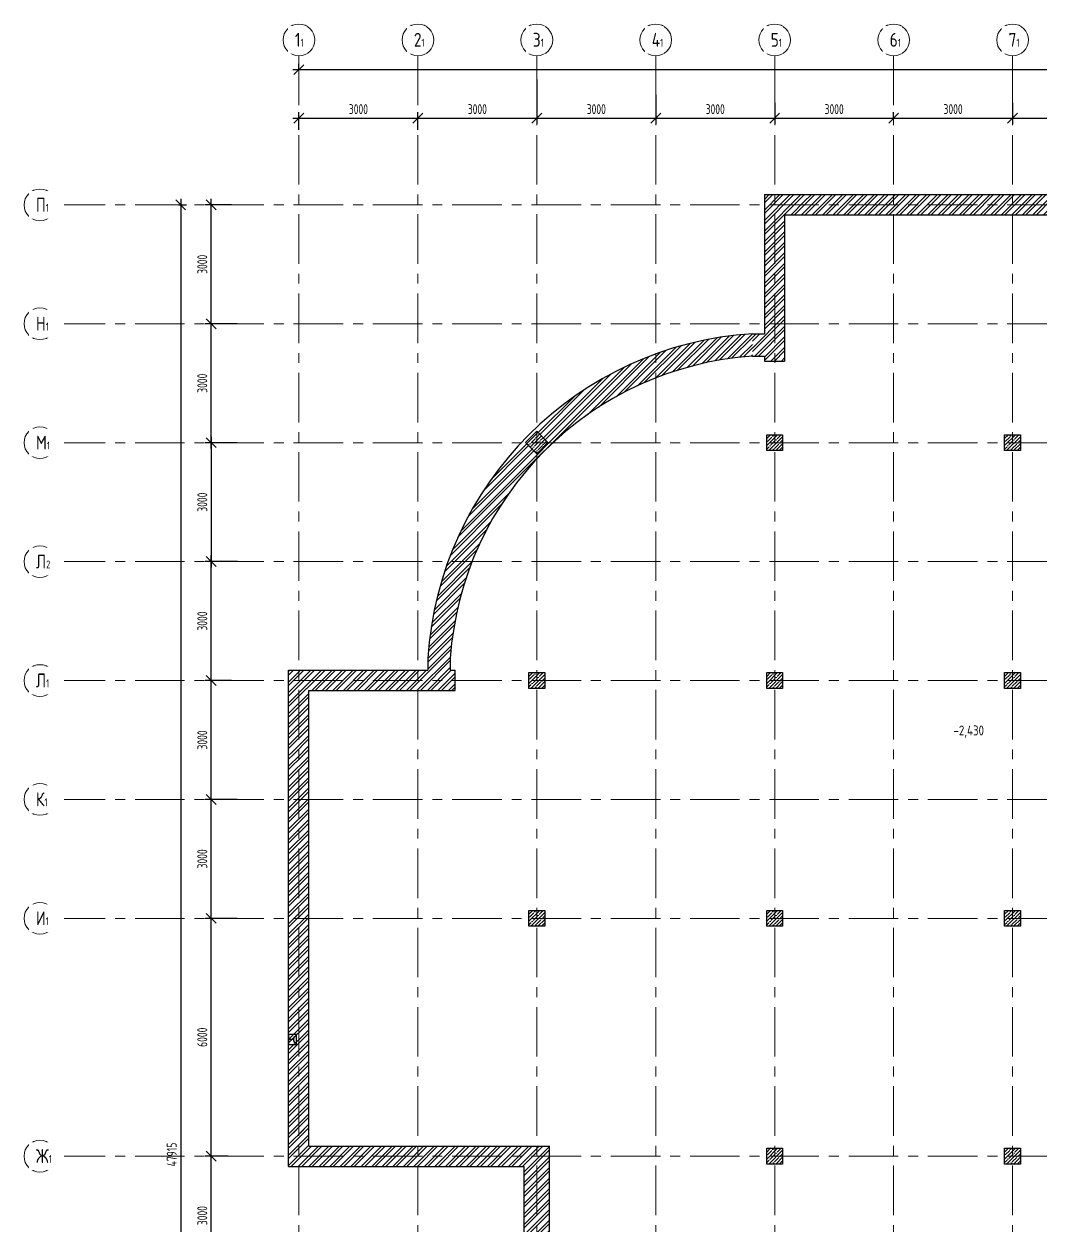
# Model space of a CAD drawing. Header units: millimetres. Extents: x -8689834 to 9419935, y 0 to 135940.
# Drawn here: x -360106 to -334456, y 104840 to 135163 of the extents above; entities that cross this region are included whole.
import ezdxf
from ezdxf import colors
from ezdxf.entities.mleader import LeaderData, LeaderLine
from ezdxf.math import Vec2, Vec3

# ---------------------------------------------------------------- set-up
doc = ezdxf.new("R2010")
doc.units = ezdxf.units.MM
doc.header["$MEASUREMENT"] = 0
doc.linetypes.add('CENTER', pattern=[2, 1.25, -0.25, 0.25, -0.25])
doc.layers.get('0').update_dxf_attribs({"color": 250, "lineweight": 9})
for name, color, linetype, lineweight in [('АР_Колонны', 250, 'Continuous', 30), ('АР_Колонны Штрих', 250, 'Continuous', 5), ('АР_МосжилНии_Стены', 127, 'Continuous', 30), ('АР_Оси', 7, 'Continuous', 9), ('АР_Оси размеры', 7, 'Continuous', 9), ('АР_Отметки', 250, 'Continuous', 15), ('АР_Штриховка кирпич', 250, 'Continuous', 9), ('Подвал', 250, 'Continuous', 30)]:
    doc.layers.add(name, color=color, linetype=linetype, lineweight=lineweight)
doc.layers.get('0').freeze()
doc.styles.add('ISOCPEUR', font='isocpeur.ttf', dxfattribs={"width": 0.7})
doc.styles.add('ГОСТ 2.304', font='isocpeur.ttf', dxfattribs={"width": 0.7})
doc.dimstyles.new('СПДС', dxfattribs={"dimscale": 100, "dimtxt": 2.5, "dimasz": 2.5, "dimexe": 1.5, "dimexo": 0, "dimgap": 1, "dimtad": 1, "dimdec": 0, "dimrnd": 1, "dimtxsty": 'ГОСТ 2.304', "dimblk": 'OBLIQUE', "dimcen": 2.5, "dimdle": 1.5, "dimadec": 0, "dimazin": 2, "dimtfac": 0.75, "dimtdec": 0, "dimtmove": 1, "dimatfit": 3, "dimfxl": 1, "dimtolj": 1, "dimarcsym": 1})
pattern_1 = [(45, (-15289.27, 0), (-132.58252, 132.58252), []), (45, (-15200.88, 0), (-132.58252, 132.58252), [])]

# ---------------------------------------------------------------- blocks, each defined once
blk = doc.blocks.new('_Oblique')
at = {"color": 0, "linetype": 'ByBlock', "lineweight": -2}
blk.add_line((-0.5, -0.5), (0.5, 0.5), dxfattribs=at)
blk = doc.blocks.new('*D342')
at = {"layer": 'АР_Оси размеры', "color": 0, "lineweight": -2, "ltscale": 100, "transparency": 16777216}
for p, q in [((-355385, 103451), (-355385, 106751)), ((-354961, 106601), (-355535, 106601)), ((-354822, 103601), (-355535, 103601))]:
    blk.add_line(p, q, dxfattribs=at)
at = {"layer": 'АР_Оси размеры', "color": 0, "lineweight": -2, "ltscale": 100, "transparency": 16777216, "xscale": 250, "yscale": 250, "zscale": 250}
for p, rotation in [((-355385, 106601), 90), ((-355385, 103601), 270)]:
    blk.add_blockref('_Oblique', p, dxfattribs=dict(at, rotation=rotation))
at = {"layer": 'АР_Оси размеры', "color": 0, "ltscale": 100, "transparency": 16777216, "insert": (-355610, 105101), "char_height": 250, "attachment_point": 5, "rotation": 90, "style": 'ГОСТ 2.304'}
blk.add_mtext('\\A1;3000', dxfattribs=at)
blk = doc.blocks.new('*D343')
at = {"layer": 'АР_Оси размеры', "color": 0, "lineweight": -2, "ltscale": 100, "transparency": 16777216}
for p, q in [((-354730, 112601), (-355535, 112601)), ((-355385, 106451), (-355385, 112751)), ((-354961, 106601), (-355535, 106601))]:
    blk.add_line(p, q, dxfattribs=at)
at = {"layer": 'АР_Оси размеры', "color": 0, "lineweight": -2, "ltscale": 100, "transparency": 16777216, "xscale": 250, "yscale": 250, "zscale": 250}
for p, rotation in [((-355385, 112601), 90), ((-355385, 106601), 270)]:
    blk.add_blockref('_Oblique', p, dxfattribs=dict(at, rotation=rotation))
at = {"layer": 'АР_Оси размеры', "color": 0, "ltscale": 100, "transparency": 16777216, "insert": (-355610, 109601), "char_height": 250, "attachment_point": 5, "rotation": 90, "style": 'ГОСТ 2.304'}
blk.add_mtext('\\A1;6000', dxfattribs=at)
blk = doc.blocks.new('*D344')
at = {"layer": 'АР_Оси размеры', "color": 0, "lineweight": -2, "ltscale": 100, "transparency": 16777216}
for p, q in [((-354873, 115601), (-355535, 115601)), ((-355385, 112451), (-355385, 115751)), ((-354730, 112601), (-355535, 112601))]:
    blk.add_line(p, q, dxfattribs=at)
at = {"layer": 'АР_Оси размеры', "color": 0, "lineweight": -2, "ltscale": 100, "transparency": 16777216, "xscale": 250, "yscale": 250, "zscale": 250}
for p, rotation in [((-355385, 115601), 90), ((-355385, 112601), 270)]:
    blk.add_blockref('_Oblique', p, dxfattribs=dict(at, rotation=rotation))
at = {"layer": 'АР_Оси размеры', "color": 0, "ltscale": 100, "transparency": 16777216, "insert": (-355610, 114101), "char_height": 250, "attachment_point": 5, "rotation": 90, "style": 'ГОСТ 2.304'}
blk.add_mtext('\\A1;3000', dxfattribs=at)
blk = doc.blocks.new('*D345')
at = {"layer": 'АР_Оси размеры', "color": 0, "lineweight": -2, "ltscale": 100, "transparency": 16777216}
for p, q in [((-354873, 118601), (-355535, 118601)), ((-355385, 115451), (-355385, 118751)), ((-354730, 115601), (-355535, 115601))]:
    blk.add_line(p, q, dxfattribs=at)
at = {"layer": 'АР_Оси размеры', "color": 0, "lineweight": -2, "ltscale": 100, "transparency": 16777216, "xscale": 250, "yscale": 250, "zscale": 250}
for p, rotation in [((-355385, 118601), 90), ((-355385, 115601), 270)]:
    blk.add_blockref('_Oblique', p, dxfattribs=dict(at, rotation=rotation))
at = {"layer": 'АР_Оси размеры', "color": 0, "ltscale": 100, "transparency": 16777216, "insert": (-355610, 117101), "char_height": 250, "attachment_point": 5, "rotation": 90, "style": 'ГОСТ 2.304'}
blk.add_mtext('\\A1;3000', dxfattribs=at)
blk = doc.blocks.new('*D346')
at = {"layer": 'АР_Оси размеры', "color": 0, "lineweight": -2, "ltscale": 100, "transparency": 16777216}
for p, q in [((-354725, 121601), (-355535, 121601)), ((-355385, 118451), (-355385, 121751)), ((-354873, 118601), (-355535, 118601))]:
    blk.add_line(p, q, dxfattribs=at)
at = {"layer": 'АР_Оси размеры', "color": 0, "lineweight": -2, "ltscale": 100, "transparency": 16777216, "xscale": 250, "yscale": 250, "zscale": 250}
for p, rotation in [((-355385, 121601), 90), ((-355385, 118601), 270)]:
    blk.add_blockref('_Oblique', p, dxfattribs=dict(at, rotation=rotation))
at = {"layer": 'АР_Оси размеры', "color": 0, "ltscale": 100, "transparency": 16777216, "insert": (-355610, 120101), "char_height": 250, "attachment_point": 5, "rotation": 90, "style": 'ГОСТ 2.304'}
blk.add_mtext('\\A1;3000', dxfattribs=at)
blk = doc.blocks.new('*D347')
at = {"layer": 'АР_Оси размеры', "color": 0, "lineweight": -2, "ltscale": 100, "transparency": 16777216}
for p, q in [((-355385, 124451), (-355385, 127751)), ((-354873, 127601), (-355535, 127601)), ((-354730, 124601), (-355535, 124601))]:
    blk.add_line(p, q, dxfattribs=at)
at = {"layer": 'АР_Оси размеры', "color": 0, "lineweight": -2, "ltscale": 100, "transparency": 16777216, "xscale": 250, "yscale": 250, "zscale": 250}
for p, rotation in [((-355385, 127601), 90), ((-355385, 124601), 270)]:
    blk.add_blockref('_Oblique', p, dxfattribs=dict(at, rotation=rotation))
at = {"layer": 'АР_Оси размеры', "color": 0, "ltscale": 100, "transparency": 16777216, "insert": (-355610, 126101), "char_height": 250, "attachment_point": 5, "rotation": 90, "style": 'ГОСТ 2.304'}
blk.add_mtext('\\A1;3000', dxfattribs=at)
blk = doc.blocks.new('*D348')
at = {"layer": 'АР_Оси размеры', "color": 0, "lineweight": -2, "ltscale": 100, "transparency": 16777216}
for p, q in [((-355385, 127451), (-355385, 130751)), ((-354873, 130601), (-355535, 130601)), ((-354730, 127601), (-355535, 127601))]:
    blk.add_line(p, q, dxfattribs=at)
at = {"layer": 'АР_Оси размеры', "color": 0, "lineweight": -2, "ltscale": 100, "transparency": 16777216, "xscale": 250, "yscale": 250, "zscale": 250}
for p, rotation in [((-355385, 130601), 90), ((-355385, 127601), 270)]:
    blk.add_blockref('_Oblique', p, dxfattribs=dict(at, rotation=rotation))
at = {"layer": 'АР_Оси размеры', "color": 0, "ltscale": 100, "transparency": 16777216, "insert": (-355610, 129101), "char_height": 250, "attachment_point": 5, "rotation": 90, "style": 'ГОСТ 2.304'}
blk.add_mtext('\\A1;3000', dxfattribs=at)
blk = doc.blocks.new('*D351')
at = {"layer": 'АР_Оси размеры', "color": 0, "lineweight": -2, "ltscale": 100, "transparency": 16777216}
for p, q in [((-356155, 130751), (-356155, 82536)), ((-356211, 130601), (-356005, 130601)), ((-356211, 82686), (-356005, 82686))]:
    blk.add_line(p, q, dxfattribs=at)
at = {"layer": 'АР_Оси размеры', "color": 0, "lineweight": -2, "ltscale": 100, "transparency": 16777216, "xscale": 250, "yscale": 250, "zscale": 250}
for p, rotation in [((-356155, 130601), 90), ((-356155, 82686), 270)]:
    blk.add_blockref('_Oblique', p, dxfattribs=dict(at, rotation=rotation))
at = {"layer": 'АР_Оси размеры', "color": 0, "ltscale": 100, "transparency": 16777216, "insert": (-356380, 106643), "char_height": 250, "attachment_point": 5, "rotation": 90, "style": 'ГОСТ 2.304'}
blk.add_mtext('\\A1;47915', dxfattribs=at)
blk = doc.blocks.new('*D352')
at = {"layer": 'АР_Оси размеры', "color": 0, "lineweight": -2, "ltscale": 100, "transparency": 16777216}
for p, q in [((-355385, 124751), (-355385, 121451)), ((-354730, 124601), (-355535, 124601)), ((-354725, 121601), (-355535, 121601))]:
    blk.add_line(p, q, dxfattribs=at)
at = {"layer": 'АР_Оси размеры', "color": 0, "lineweight": -2, "ltscale": 100, "transparency": 16777216, "xscale": 250, "yscale": 250, "zscale": 250}
for p, rotation in [((-355385, 124601), 90), ((-355385, 121601), 270)]:
    blk.add_blockref('_Oblique', p, dxfattribs=dict(at, rotation=rotation))
at = {"layer": 'АР_Оси размеры', "color": 0, "ltscale": 100, "transparency": 16777216, "insert": (-355610, 123101), "char_height": 250, "attachment_point": 5, "rotation": 90, "style": 'ГОСТ 2.304'}
blk.add_mtext('\\A1;3000', dxfattribs=at)
blk = doc.blocks.new('*D366')
at = {"layer": 'АР_Оси размеры', "color": 0, "lineweight": -2, "ltscale": 100, "transparency": 16777216}
for p, q in [((-353172, 132497), (-353172, 132941)), ((-350172, 132497), (-350172, 132941)), ((-353322, 132791), (-350022, 132791))]:
    blk.add_line(p, q, dxfattribs=at)
at = {"layer": 'АР_Оси размеры', "color": 0, "lineweight": -2, "ltscale": 100, "transparency": 16777216, "xscale": 250, "yscale": 250, "zscale": 250, "rotation": 180}
blk.add_blockref('_Oblique', (-353172, 132791), dxfattribs=at)
at = {"layer": 'АР_Оси размеры', "color": 0, "lineweight": -2, "ltscale": 100, "transparency": 16777216, "xscale": 250, "yscale": 250, "zscale": 250}
blk.add_blockref('_Oblique', (-350172, 132791), dxfattribs=at)
at = {"layer": 'АР_Оси размеры', "color": 0, "ltscale": 100, "transparency": 16777216, "insert": (-351672, 133016), "char_height": 250, "attachment_point": 5, "style": 'ГОСТ 2.304'}
blk.add_mtext('\\A1;3000', dxfattribs=at)
blk = doc.blocks.new('*D367')
at = {"layer": 'АР_Оси размеры', "color": 0, "lineweight": -2, "ltscale": 100, "transparency": 16777216}
for p, q in [((-347172, 133761), (-347172, 132641)), ((-350172, 132497), (-350172, 132941)), ((-350322, 132791), (-347022, 132791))]:
    blk.add_line(p, q, dxfattribs=at)
at = {"layer": 'АР_Оси размеры', "color": 0, "lineweight": -2, "ltscale": 100, "transparency": 16777216, "xscale": 250, "yscale": 250, "zscale": 250, "rotation": 180}
blk.add_blockref('_Oblique', (-350172, 132791), dxfattribs=at)
at = {"layer": 'АР_Оси размеры', "color": 0, "lineweight": -2, "ltscale": 100, "transparency": 16777216, "xscale": 250, "yscale": 250, "zscale": 250}
blk.add_blockref('_Oblique', (-347172, 132791), dxfattribs=at)
at = {"layer": 'АР_Оси размеры', "color": 0, "ltscale": 100, "transparency": 16777216, "insert": (-348672, 133016), "char_height": 250, "attachment_point": 5, "style": 'ГОСТ 2.304'}
blk.add_mtext('\\A1;3000', dxfattribs=at)
blk = doc.blocks.new('*D368')
at = {"layer": 'АР_Оси размеры', "color": 0, "lineweight": -2, "ltscale": 100, "transparency": 16777216}
for p, q in [((-347172, 133761), (-347172, 132641)), ((-344172, 133379), (-344172, 132641)), ((-347322, 132791), (-344022, 132791))]:
    blk.add_line(p, q, dxfattribs=at)
at = {"layer": 'АР_Оси размеры', "color": 0, "lineweight": -2, "ltscale": 100, "transparency": 16777216, "xscale": 250, "yscale": 250, "zscale": 250, "rotation": 180}
blk.add_blockref('_Oblique', (-347172, 132791), dxfattribs=at)
at = {"layer": 'АР_Оси размеры', "color": 0, "lineweight": -2, "ltscale": 100, "transparency": 16777216, "xscale": 250, "yscale": 250, "zscale": 250}
blk.add_blockref('_Oblique', (-344172, 132791), dxfattribs=at)
at = {"layer": 'АР_Оси размеры', "color": 0, "ltscale": 100, "transparency": 16777216, "insert": (-345672, 133016), "char_height": 250, "attachment_point": 5, "style": 'ГОСТ 2.304'}
blk.add_mtext('\\A1;3000', dxfattribs=at)
blk = doc.blocks.new('*D369')
at = {"layer": 'АР_Оси размеры', "color": 0, "lineweight": -2, "ltscale": 100, "transparency": 16777216}
for p, q in [((-344172, 133379), (-344172, 132641)), ((-341172, 133173), (-341172, 132641)), ((-344322, 132791), (-341022, 132791))]:
    blk.add_line(p, q, dxfattribs=at)
at = {"layer": 'АР_Оси размеры', "color": 0, "lineweight": -2, "ltscale": 100, "transparency": 16777216, "xscale": 250, "yscale": 250, "zscale": 250, "rotation": 180}
blk.add_blockref('_Oblique', (-344172, 132791), dxfattribs=at)
at = {"layer": 'АР_Оси размеры', "color": 0, "lineweight": -2, "ltscale": 100, "transparency": 16777216, "xscale": 250, "yscale": 250, "zscale": 250}
blk.add_blockref('_Oblique', (-341172, 132791), dxfattribs=at)
at = {"layer": 'АР_Оси размеры', "color": 0, "ltscale": 100, "transparency": 16777216, "insert": (-342672, 133016), "char_height": 250, "attachment_point": 5, "style": 'ГОСТ 2.304'}
blk.add_mtext('\\A1;3000', dxfattribs=at)
blk = doc.blocks.new('*D370')
at = {"layer": 'АР_Оси размеры', "color": 0, "lineweight": -2, "ltscale": 100, "transparency": 16777216}
for p, q in [((-341172, 133173), (-341172, 132641)), ((-338172, 132791), (-338172, 132941)), ((-341322, 132791), (-338022, 132791))]:
    blk.add_line(p, q, dxfattribs=at)
at = {"layer": 'АР_Оси размеры', "color": 0, "lineweight": -2, "ltscale": 100, "transparency": 16777216, "xscale": 250, "yscale": 250, "zscale": 250, "rotation": 180}
blk.add_blockref('_Oblique', (-341172, 132791), dxfattribs=at)
at = {"layer": 'АР_Оси размеры', "color": 0, "lineweight": -2, "ltscale": 100, "transparency": 16777216, "xscale": 250, "yscale": 250, "zscale": 250}
blk.add_blockref('_Oblique', (-338172, 132791), dxfattribs=at)
at = {"layer": 'АР_Оси размеры', "color": 0, "ltscale": 100, "transparency": 16777216, "insert": (-339672, 133016), "char_height": 250, "attachment_point": 5, "style": 'ГОСТ 2.304'}
blk.add_mtext('\\A1;3000', dxfattribs=at)
blk = doc.blocks.new('*D371')
at = {"layer": 'АР_Оси размеры', "color": 0, "lineweight": -2, "ltscale": 100, "transparency": 16777216}
for p, q in [((-335172, 133173), (-335172, 132641)), ((-338172, 132791), (-338172, 132941)), ((-338322, 132791), (-335022, 132791))]:
    blk.add_line(p, q, dxfattribs=at)
at = {"layer": 'АР_Оси размеры', "color": 0, "lineweight": -2, "ltscale": 100, "transparency": 16777216, "xscale": 250, "yscale": 250, "zscale": 250, "rotation": 180}
blk.add_blockref('_Oblique', (-338172, 132791), dxfattribs=at)
at = {"layer": 'АР_Оси размеры', "color": 0, "lineweight": -2, "ltscale": 100, "transparency": 16777216, "xscale": 250, "yscale": 250, "zscale": 250}
blk.add_blockref('_Oblique', (-335172, 132791), dxfattribs=at)
at = {"layer": 'АР_Оси размеры', "color": 0, "ltscale": 100, "transparency": 16777216, "insert": (-336672, 133016), "char_height": 250, "attachment_point": 5, "style": 'ГОСТ 2.304'}
blk.add_mtext('\\A1;3000', dxfattribs=at)
blk = doc.blocks.new('*D372')
at = {"layer": 'АР_Оси размеры', "color": 0, "lineweight": -2, "ltscale": 100, "transparency": 16777216}
for p, q in [((-335172, 133173), (-335172, 132641)), ((-332172, 133167), (-332172, 132641)), ((-335322, 132791), (-332022, 132791))]:
    blk.add_line(p, q, dxfattribs=at)
at = {"layer": 'АР_Оси размеры', "color": 0, "lineweight": -2, "ltscale": 100, "transparency": 16777216, "xscale": 250, "yscale": 250, "zscale": 250, "rotation": 180}
blk.add_blockref('_Oblique', (-335172, 132791), dxfattribs=at)
at = {"layer": 'АР_Оси размеры', "color": 0, "lineweight": -2, "ltscale": 100, "transparency": 16777216, "xscale": 250, "yscale": 250, "zscale": 250}
blk.add_blockref('_Oblique', (-332172, 132791), dxfattribs=at)
at = {"layer": 'АР_Оси размеры', "color": 0, "ltscale": 100, "transparency": 16777216, "insert": (-333672, 133016), "char_height": 250, "attachment_point": 5, "style": 'ГОСТ 2.304'}
blk.add_mtext('\\A1;3000', dxfattribs=at)
blk = doc.blocks.new('*D385')
at = {"layer": 'АР_Оси размеры', "color": 0, "lineweight": -2, "ltscale": 100, "transparency": 16777216}
for p, q in [((-353172, 134013), (-353172, 134163)), ((-289662, 134013), (-289662, 134163)), ((-353322, 134013), (-289512, 134013))]:
    blk.add_line(p, q, dxfattribs=at)
at = {"layer": 'АР_Оси размеры', "color": 0, "lineweight": -2, "ltscale": 100, "transparency": 16777216, "xscale": 250, "yscale": 250, "zscale": 250, "rotation": 180}
blk.add_blockref('_Oblique', (-353172, 134013), dxfattribs=at)
at = {"layer": 'АР_Оси размеры', "color": 0, "lineweight": -2, "ltscale": 100, "transparency": 16777216, "xscale": 250, "yscale": 250, "zscale": 250}
blk.add_blockref('_Oblique', (-289662, 134013), dxfattribs=at)
at = {"layer": 'АР_Оси размеры', "color": 0, "ltscale": 100, "transparency": 16777216, "insert": (-321417, 134238), "char_height": 250, "attachment_point": 5, "style": 'ГОСТ 2.304'}
blk.add_mtext('\\A1;63510', dxfattribs=at)
blk = doc.blocks.new('_DotSmall')
at = {"color": 0, "linetype": 'ByBlock', "const_width": 0.5}
blk.add_lwpolyline([(-0.0625, 0, 1), (0.0625, 0, 1)], format="xyb", close=True, dxfattribs=at)

msp = doc.modelspace()

# ---------------------------------------------------------------- hatches: boundary and pattern name
at = {"layer": 'АР_Колонны Штрих', "ltscale": 100}
h = msp.add_hatch(dxfattribs=at)
h.set_pattern_fill('ANSI35', color=256, scale=500)
h.set_pattern_definition([(45, (-1304541.9, 164482.94), (-88.388348, 88.388348), []), (45, (-1304453.51, 164482.94), (-88.388348, 88.388348), [156.25, -31.25, 0, -31.25])])
h.paths.add_polyline_path([(-347174, 124888.2), (-347456.9, 124605.4), (-347174, 124322.6), (-346891.2, 124605.4)])
h = msp.add_hatch(dxfattribs=at)
h.set_pattern_fill('ANSI35', color=256, scale=500)
h.set_pattern_definition([(45, (-1298424.17, 164672.16), (-88.388348, 88.388348), []), (45, (-1298335.78, 164672.16), (-88.388348, 88.388348), [156.25, -31.25, 0, -31.25])])
h.paths.add_polyline_path([(-340972.1, 124800.7), (-341372.1, 124800.7), (-341372.1, 124400.7), (-340972.1, 124400.7)])
h = msp.add_hatch(dxfattribs=at)
h.set_pattern_fill('ANSI35', color=256, scale=500)
h.set_pattern_definition([(45, (-1292424.17, 164672.16), (-88.388348, 88.388348), []), (45, (-1292335.78, 164672.16), (-88.388348, 88.388348), [156.25, -31.25, 0, -31.25])])
h.paths.add_polyline_path([(-334972.1, 124800.7), (-335372.1, 124800.7), (-335372.1, 124400.7), (-334972.1, 124400.7)])
h = msp.add_hatch(dxfattribs=at)
h.set_pattern_fill('ANSI35', color=256, scale=500)
h.set_pattern_definition([(45, (-1304424.17, 158672.16), (-88.388348, 88.388348), []), (45, (-1304335.78, 158672.16), (-88.388348, 88.388348), [156.25, -31.25, 0, -31.25])])
h.paths.add_polyline_path([(-346972.1, 118800.7), (-347372.1, 118800.7), (-347372.1, 118400.7), (-346972.1, 118400.7)])
h = msp.add_hatch(dxfattribs=at)
h.set_pattern_fill('ANSI35', color=256, scale=500)
h.set_pattern_definition([(45, (-1298424.17, 158672.16), (-88.388348, 88.388348), []), (45, (-1298335.78, 158672.16), (-88.388348, 88.388348), [156.25, -31.25, 0, -31.25])])
h.paths.add_polyline_path([(-340972.1, 118800.7), (-341372.1, 118800.7), (-341372.1, 118400.7), (-340972.1, 118400.7)])
h = msp.add_hatch(dxfattribs=at)
h.set_pattern_fill('ANSI35', color=256, scale=500)
h.set_pattern_definition([(45, (-1292424.17, 158672.16), (-88.388348, 88.388348), []), (45, (-1292335.78, 158672.16), (-88.388348, 88.388348), [156.25, -31.25, 0, -31.25])])
h.paths.add_polyline_path([(-334972.1, 118800.7), (-335372.1, 118800.7), (-335372.1, 118400.7), (-334972.1, 118400.7)])
h = msp.add_hatch(dxfattribs=at)
h.set_pattern_fill('ANSI35', color=256, scale=500)
h.set_pattern_definition([(45, (-1304424.17, 152672.16), (-88.388348, 88.388348), []), (45, (-1304335.78, 152672.16), (-88.388348, 88.388348), [156.25, -31.25, 0, -31.25])])
h.paths.add_polyline_path([(-346972.1, 112800.7), (-347372.1, 112800.7), (-347372.1, 112400.7), (-346972.1, 112400.7)])
h = msp.add_hatch(dxfattribs=at)
h.set_pattern_fill('ANSI35', color=256, scale=500)
h.set_pattern_definition([(45, (-1298424.17, 152672.16), (-88.388348, 88.388348), []), (45, (-1298335.78, 152672.16), (-88.388348, 88.388348), [156.25, -31.25, 0, -31.25])])
h.paths.add_polyline_path([(-340972.1, 112800.7), (-341372.1, 112800.7), (-341372.1, 112400.7), (-340972.1, 112400.7)])
h = msp.add_hatch(dxfattribs=at)
h.set_pattern_fill('ANSI35', color=256, scale=500)
h.set_pattern_definition([(45, (-1292424.17, 152672.16), (-88.388348, 88.388348), []), (45, (-1292335.78, 152672.16), (-88.388348, 88.388348), [156.25, -31.25, 0, -31.25])])
h.paths.add_polyline_path([(-334972.1, 112800.7), (-335372.1, 112800.7), (-335372.1, 112400.7), (-334972.1, 112400.7)])
h = msp.add_hatch(dxfattribs=at)
h.set_pattern_fill('ANSI35', color=256, scale=500)
h.set_pattern_definition([(45, (-1298424.17, 146672.16), (-88.388348, 88.388348), []), (45, (-1298335.78, 146672.16), (-88.388348, 88.388348), [156.25, -31.25, 0, -31.25])])
h.paths.add_polyline_path([(-340972.1, 106800.7), (-341372.1, 106800.7), (-341372.1, 106400.7), (-340972.1, 106400.7)])
h = msp.add_hatch(dxfattribs=at)
h.set_pattern_fill('ANSI35', color=256, scale=500)
h.set_pattern_definition([(45, (-1292424.17, 146672.16), (-88.388348, 88.388348), []), (45, (-1292335.78, 146672.16), (-88.388348, 88.388348), [156.25, -31.25, 0, -31.25])])
h.paths.add_polyline_path([(-334972.1, 106800.7), (-335372.1, 106800.7), (-335372.1, 106400.7), (-334972.1, 106400.7)])
at = {"layer": 'АР_Штриховка кирпич', "ltscale": 100}
h = msp.add_hatch(dxfattribs=at)
h.set_pattern_fill('ANSI32', color=256, scale=500)
h.set_pattern_definition(pattern_1)
h.paths.add_polyline_path([(-340417.1, 130860.7), (-341432.1, 130860.7), (-341432.1, 127350.9), (-341732.1, 127350.9), (-341732.1, 126784), (-341432.1, 126784), (-341432.1, 126660.7), (-340922.1, 126660.7), (-340922.1, 130350.7), (-340417.1, 130350.7)])
h = msp.add_hatch(dxfattribs=at)
h.set_pattern_fill('ANSI32', color=256, scale=500)
h.set_pattern_definition(pattern_1)
h.paths.add_polyline_path([(-334197.6, 130860.7), (-340434.2, 130860.7), (-340434.2, 130350.7), (-334151.8, 130350.7), (-334151.8, 130741.8), (-334197.6, 130741.8)])
h = msp.add_hatch(dxfattribs=at)
h.set_pattern_fill('ANSI32', color=256, scale=500)
h.paths.add_polyline_path([(-347172.1, 124324.5), (-347174, 124322.6), (-347452.2, 124600.7), (-347174, 124888.2), (-346891.2, 124605.4)], flags=16)
edge = h.paths.add_edge_path()
edge.add_line((-349232.1, 118860.7), (-349355.4, 118860.7))
edge.add_line((-349355.4, 118860.7), (-349355.4, 119160.7))
edge.add_arc((-341163.9, 118592.5), 8211.2, 93.96796, 176.03204, ccw=False)
edge.add_line((-341732.1, 126784), (-341732.1, 127350.9))
edge.add_arc((-341172.1, 118600.8), 8768, 93.66159, 123.74508)
edge.add_arc((-341172.1, 118600.7), 8768.1, 123.74482, 152.84496)
edge.add_arc((-341172.1, 118600.7), 8768.1, 152.84496, 176.33816)
edge.add_line((-349922.3, 119160.7), (-349922.3, 118860.7))
edge.add_line((-349922.3, 118860.7), (-353432.1, 118860.8))
edge.add_line((-353432.1, 118860.8), (-353432.1, 116760))
edge.add_line((-353432.1, 116760), (-353313.2, 116760))
edge.add_line((-353313.2, 116760), (-353313.2, 116644.1))
edge.add_line((-353313.2, 116644.1), (-352922.1, 116644.1))
edge.add_line((-352922.1, 116644.1), (-352922.1, 118350.7))
edge.add_line((-352922.1, 118350.7), (-349232.1, 118350.4))
edge.add_line((-349232.1, 118350.4), (-349232.1, 118860.7))
h = msp.add_hatch(dxfattribs=at)
h.set_pattern_fill('ANSI32', color=256, scale=500)
h.paths.add_polyline_path([(-352922.1, 116711), (-353313.2, 116711), (-353313.2, 116776), (-353432.1, 116776), (-353432.1, 107137.3), (-352922.1, 107137.3)])
h = msp.add_hatch(dxfattribs=at)
h.set_pattern_fill('ANSI32', color=256, scale=500)
h.paths.add_polyline_path([(-352922.1, 107275.7), (-353313.2, 107275.7), (-353313.2, 107340.7), (-353432.1, 107340.7), (-353432.1, 106340.7), (-347492.2, 106340.7), (-346852.2, 106850.7), (-352922.1, 106850.7)])
h = msp.add_hatch(dxfattribs=at)
h.set_pattern_fill('ANSI32', color=256, scale=500)
h.paths.add_polyline_path([(-347492.2, 102840.4), (-346852.1, 102840.4), (-346852.1, 106850.7), (-347492.2, 106340.7)])
h.paths.add_polyline_path([(-347492.1, 89148.6), (-346852.1, 89148.6), (-346852.1, 101675.4), (-347492.2, 101675.4)])
h.paths.add_polyline_path([(-346852.1, 87848.6), (-347492.1, 87848.6), (-347492.1, 83698.5), (-346852.1, 83698.5)])

# ---------------------------------------------------------------- linework, layer by layer
at = {"layer": 'АР_Колонны', "ltscale": 100}
for points in [[(-347456.9, 124605.4), (-347174, 124888.2), (-346891.2, 124605.4), (-347174, 124322.6)], [(-341372.1, 124800.7), (-340972.1, 124800.7), (-340972.1, 124400.7), (-341372.1, 124400.7)], [(-335372.1, 124800.7), (-334972.1, 124800.7), (-334972.1, 124400.7), (-335372.1, 124400.7)], [(-347372.1, 118800.7), (-346972.1, 118800.7), (-346972.1, 118400.7), (-347372.1, 118400.7)], [(-341372.1, 118800.7), (-340972.1, 118800.7), (-340972.1, 118400.7), (-341372.1, 118400.7)], [(-335372.1, 118800.7), (-334972.1, 118800.7), (-334972.1, 118400.7), (-335372.1, 118400.7)], [(-347372.1, 112800.7), (-346972.1, 112800.7), (-346972.1, 112400.7), (-347372.1, 112400.7)], [(-341372.1, 112800.7), (-340972.1, 112800.7), (-340972.1, 112400.7), (-341372.1, 112400.7)], [(-335372.1, 112800.7), (-334972.1, 112800.7), (-334972.1, 112400.7), (-335372.1, 112400.7)], [(-341372.1, 106800.7), (-340972.1, 106800.7), (-340972.1, 106400.7), (-341372.1, 106400.7)], [(-335372.1, 106800.7), (-334972.1, 106800.7), (-334972.1, 106400.7), (-335372.1, 106400.7)]]:
    msp.add_lwpolyline(points, close=True, dxfattribs=at)
at = {"layer": 'АР_МосжилНии_Стены', "ltscale": 100}
for p, q in [((-341432.1, 130860.7), (-341432.1, 127350.9)), ((-341432.1, 130860.7), (-338899.2, 130860.7)), ((-338958.8, 130860.7), (-332752, 130860.7)), ((-340922.1, 130350.7), (-340922.1, 126660.7)), ((-340922.1, 130350.7), (-338964.2, 130350.7)), ((-339666.9, 130350.7), (-332817, 130350.7)), ((-341432.1, 126784), (-341432.1, 126660.7)), ((-341432.1, 126660.7), (-340922.1, 126660.7)), ((-353432.1, 116499), (-353432.1, 118860.7)), ((-353432.1, 118860.7), (-349922.3, 118860.7)), ((-349355.4, 118860.7), (-349232.1, 118860.7)), ((-349232.1, 118350.7), (-349232.1, 118860.7)), ((-352922.1, 116564), (-352922.1, 118350.7)), ((-352922.1, 118350.7), (-349232.1, 118350.7)), ((-353432.1, 107095.2), (-353432.1, 116776)), ((-352922.1, 107160.2), (-352922.1, 116711)), ((-353432.1, 106340.7), (-353432.1, 107340.7)), ((-352922.1, 106850.7), (-352922.1, 107275.7)), ((-352922.1, 106850.7), (-346852.2, 106850.7)), ((-346852.2, 102840.4), (-346852.2, 106850.7)), ((-353432.1, 106340.7), (-347492.2, 106340.7)), ((-347492.2, 102840.4), (-347492.2, 106340.7))]:
    msp.add_line(p, q, dxfattribs=at)
for points in [[(-341732.1, 127350.9), (-341432.1, 127350.9)], [(-341732.1, 126784), (-341432.1, 126784)], [(-349922.3, 119160.7), (-349922.3, 118860.7)], [(-349355.4, 119160.7), (-349355.4, 118860.7)]]:
    msp.add_lwpolyline(points, dxfattribs=at)
msp.add_lwpolyline([(-353232.5, 109420.7), (-353232.5, 109671), (-353432.1, 109671), (-353432.1, 109420.7)], close=True, dxfattribs=at)
for radius, start, end in [(8768.1, 93.66184, 176.33816), (8202.4, 93.91476, 176.08524)]:
    msp.add_arc((-341172.1, 118600.7), radius, start, end, dxfattribs=at)
at = {"layer": 'АР_Оси', "linetype": 'CENTER', "ltscale": 1000}
for p, q in [((-353172.1, 134363.2), (-353172.1, 78630.8)), ((-350172.1, 134363.2), (-350172.1, 78630.8)), ((-347172.1, 134363.2), (-347172.1, 78630.8)), ((-344172.1, 134363.2), (-344172.1, 78630.8)), ((-341172.1, 134363.2), (-341172.1, 78630.8)), ((-338172.1, 134363.2), (-338172.1, 78630.8)), ((-335172.1, 134363.2), (-335172.1, 78630.8)), ((-359305.8, 130600.7), (-276127.4, 130600.7)), ((-359305.8, 127600.7), (-276127.4, 127600.7)), ((-359305.8, 124600.7), (-276127.4, 124600.7)), ((-359305.8, 121600.7), (-276127.4, 121600.7)), ((-359305.8, 118600.7), (-276127.4, 118600.7)), ((-359305.8, 115600.7), (-276127.4, 115600.7)), ((-359305.8, 112600.7), (-276127.4, 112600.7)), ((-359305.8, 106600.7), (-276127.4, 106600.7))]:
    msp.add_line(p, q, dxfattribs=at)
at = {"layer": 'АР_Оси', "ltscale": 0.5}
for centre in [(-353172.1, 134763.2), (-350172.1, 134763.2), (-347172.1, 134763.2), (-344172.1, 134763.2), (-341172.1, 134763.2), (-338172.1, 134763.2), (-335172.1, 134763.2), (-359705.8, 130600.7), (-359705.8, 127600.7), (-359705.8, 124600.7), (-359705.8, 121600.7), (-359705.8, 118600.7), (-359705.8, 115600.7), (-359705.8, 112600.7), (-359705.8, 106600.7)]:
    msp.add_circle(centre, 400, dxfattribs=at)
at = {"layer": 'Подвал', "ltscale": 100}
msp.add_line((-353313.2, 109545.9), (-353432.1, 109545.9), dxfattribs=at)
msp.add_arc((-353232.5, 109545.9), 80.7, 90, 270, dxfattribs=at)

# ---------------------------------------------------------------- dimensions: what is measured, and where the dimension line sits
at = {"layer": 'АР_Оси размеры', "ltscale": 100}
for base, p1, p2, picture, middle in [((-347172.1, 132790.8), (-350172.1, 132496.9), (-347172.1, 133760.6), '*D367', (-348672.1, 133015.8)), ((-344172.1, 132790.8), (-347172.1, 133760.6), (-344172.1, 133378.5), '*D368', (-345672.1, 133015.8)), ((-350172.1, 132790.8), (-353172.1, 132496.9), (-350172.1, 132496.9), '*D366', (-351672.1, 133015.8)), ((-341172.1, 132790.8), (-344172.1, 133378.5), (-341172.1, 133172.8), '*D369', (-342672.1, 133015.8)), ((-338172.1, 132790.8), (-341172.1, 133172.8), (-338172.1, 132790.8), '*D370', (-339672.1, 133015.8)), ((-335172.1, 132790.8), (-338172.1, 132790.8), (-335172.1, 133172.8), '*D371', (-336672.1, 133015.8)), ((-332172.1, 132790.8), (-335172.1, 133172.8), (-332172.1, 133167.1), '*D372', (-333672.1, 133015.8))]:
    dim = msp.add_linear_dim(base=base, p1=p1, p2=p2, dimstyle='СПДС', dxfattribs=at)
    dim.commit()
    dim.dimension.update_dxf_attribs({"geometry": picture, "text_midpoint": middle})
for base, p1, p2, picture, middle in [((-356155.3, 82685.7), (-356211.1, 130600.7), (-356211.1, 82685.7), '*D351', (-356380.3, 106643.2)), ((-355384.8, 130600.7), (-354730.5, 127600.7), (-354873.5, 130600.7), '*D348', (-355609.8, 129100.7)), ((-355384.8, 127600.7), (-354730.5, 124600.7), (-354873.5, 127600.7), '*D347', (-355609.8, 126100.7)), ((-355384.8, 121600.7), (-354730.5, 124600.7), (-354725.3, 121600.7), '*D352', (-355609.8, 123100.7)), ((-355384.8, 121600.7), (-354873.5, 118600.7), (-354725.3, 121600.7), '*D346', (-355609.8, 120100.7)), ((-355384.8, 118600.7), (-354730.5, 115600.7), (-354873.5, 118600.7), '*D345', (-355609.8, 117100.7)), ((-355384.8, 115600.7), (-354730.5, 112600.7), (-354873.5, 115600.7), '*D344', (-355609.8, 114100.7)), ((-355384.8, 112600.7), (-354961.3, 106600.7), (-354730.5, 112600.7), '*D343', (-355609.8, 109600.7)), ((-355384.8, 106600.7), (-354821.8, 103600.7), (-354961.3, 106600.7), '*D342', (-355609.8, 105100.7))]:
    dim = msp.add_linear_dim(base=base, p1=p1, p2=p2, angle=90, dimstyle='СПДС', dxfattribs=at)
    dim.commit()
    dim.dimension.update_dxf_attribs({"geometry": picture, "text_midpoint": middle})

# ---------------------------------------------------------------- leaders
at = {"layer": 'АР_Отметки'}
ml = msp.add_multileader_mtext('Standard', dxfattribs=at)
ml.set_content('{\\W0.8;-2,430}', color=256, style='ISOCPEUR')
ml.set_leader_properties(color=256, linetype='Continuous', lineweight=-1)
ml.set_arrow_properties(name='DOTSMALL')
ml.build(insert=Vec2(0, 0))
ml.multileader.update_dxf_attribs({"has_text_frame": 1, "text_left_attachment_type": 4, "text_right_attachment_type": 4, "dogleg_length": 100, "arrow_head_size": 180})
ctx = ml.context
ctx.base_point, ctx.char_height, ctx.arrow_head_size, ctx.landing_gap_size, ctx.plane_origin = Vec3(-336711.9, 117132.7), 250, 180, 50, Vec3(-335659.2, 115477.5)
ctx.left_attachment, ctx.right_attachment = 4, 4
notes = []
notes.append((ctx, [(0, (0, 0, 0), (0, 0), (1, 0), 1, [])]))
ctx.mtext.insert, ctx.mtext.width, ctx.mtext.line_spacing_style, ctx.mtext.flow_direction = Vec3(-336661.9, 117466), 852.697, 2, 5
for ctx, leaders in notes:
    for number, flags, end, landing, length, lines in leaders:
        leader = LeaderData()
        leader.index, (leader.has_last_leader_line, leader.has_dogleg_vector, leader.attachment_direction) = number, flags
        leader.last_leader_point, leader.dogleg_vector, leader.dogleg_length = Vec3(end), Vec3(landing), length
        for number, points, colour, breaks in lines:
            line = LeaderLine()
            line.index, line.vertices, line.color, line.breaks = number, Vec3.list(points), colors.encode_raw_color(colour), breaks
            leader.lines.append(line)
        ctx.leaders.append(leader)

# ---------------------------------------------------------------- next in the draw order: texts
at = {"layer": 'АР_Оси', "char_height": 350, "attachment_point": 1, "line_spacing_factor": 1.149209, "style": 'ГОСТ 2.304', "bg_fill": 2}
for s, insert, width in [('{\\W0.8;1\\H0.57143x;1}', (-353271.9, 134940.9), 123.867), ('{\\W0.8;2\\H0.57143x;1}', (-350271.9, 134940.9), 123.867), ('{\\W0.8;3\\H0.57143x;1}', (-347271.9, 134940.9), 123.867), ('{\\W0.8;4\\H0.57143x;1}', (-344271.9, 134940.9), 123.867), ('{\\W0.8;5\\H0.57143x;1}', (-341271.9, 134940.9), 123.867), ('{\\W0.8;6\\H0.57143x;1}', (-338271.9, 134940.9), 123.867), ('{\\W0.8;7\\H0.57143x;1}', (-335271.9, 134940.9), 123.867), ('{\\W0.8;П\\H0.57143x;1}', (-359805.6, 130778.5), 528.82), ('{\\W0.8;Н\\H0.57143x;1}', (-359805.6, 127778.5), 528.82), ('{\\W0.8;М\\H0.57143x;1}', (-359805.6, 124778.5), 528.82), ('{\\W0.8;Л\\H0.57143x;2}', (-359805.6, 121778.5), 528.82), ('{\\W0.8;Л\\H0.57143x;1}', (-359805.6, 118778.5), 528.82), ('{\\W0.8;К\\H0.57143x;1}', (-359805.6, 115778.5), 528.82), ('{\\W0.8;И\\H0.57143x;1}', (-359805.6, 112778.5), 528.82), ('{\\W0.8;Ж\\H0.57143x;1}', (-359805.6, 106778.5), 528.82)]:
    msp.add_mtext(s, dxfattribs=dict(at, insert=insert, width=width))

# ---------------------------------------------------------------- next in the draw order: dimensions: what is measured, and where the dimension line sits
at = {"layer": 'АР_Оси размеры', "ltscale": 100}
dim = msp.add_linear_dim(base=(-289662.1, 134013.2), p1=(-353172.1, 134013.2), p2=(-289662.1, 134013.2), dimstyle='СПДС', dxfattribs=at)
dim.commit()
dim.dimension.update_dxf_attribs({"geometry": '*D385', "text_midpoint": (-321417.1, 134238.2)})

doc.saveas('drawing.dxf')
